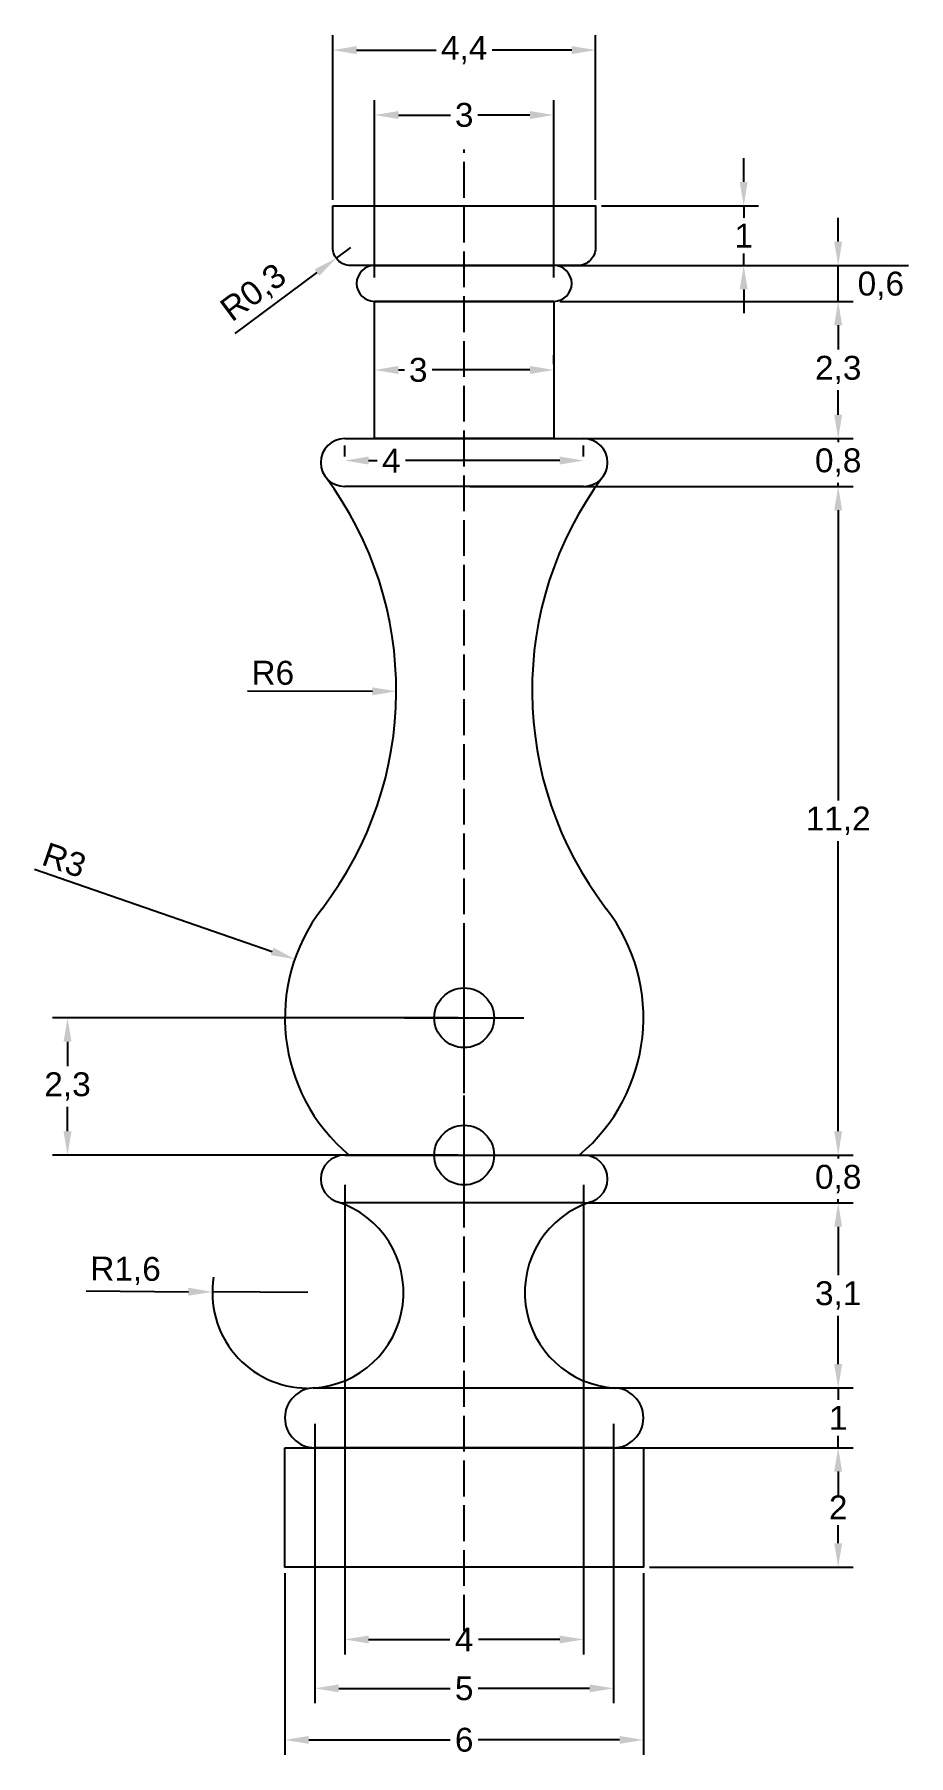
# Model space of a CAD drawing. Header units: millimetres. Extents: x 3000.4 to 3015, y 1815.2 to 1844.
import ezdxf

# ---------------------------------------------------------------- set-up
doc = ezdxf.new("R2010")
doc.units = ezdxf.units.MM
doc.header["$LTSCALE"] = 0.05
doc.header["$PDMODE"] = 34
doc.linetypes.add('ACAD_ISO02W100', pattern=[15, 12, -3])
doc.styles.get("Standard").update_dxf_attribs({"font": 'arial.ttf'})
doc.dimstyles.new('ISO-25', dxfattribs={"dimtxt": 0.4, "dimasz": 0.4, "dimexe": 0.25, "dimexo": 0.1, "dimgap": 0.1, "dimtad": 1, "dimtxsty": 'Standard', "dimcen": 2.5, "dimadec": 0, "dimazin": 0, "dimtfac": 1, "dimtmove": 0, "dimatfit": 3, "dimfxl": 1, "dimarcsym": 0})

# ---------------------------------------------------------------- blocks, each defined once
blk = doc.blocks.new('*D2')
at = {"color": 0, "lineweight": -2, "transparency": 16777216}
for p, q in [((3005.395, 1841.276), (3005.395, 1844.034)), ((3009.795, 1841.276), (3009.795, 1844.034)), ((3005.795, 1843.784), (3007.124, 1843.784)), ((3009.395, 1843.784), (3008.066, 1843.784))]:
    blk.add_line(p, q, dxfattribs=at)
at = {"color": 0, "transparency": 16777216}
for points in [[(3005.795, 1843.851), (3005.795, 1843.717), (3005.395, 1843.784)], [(3009.395, 1843.851), (3009.395, 1843.717), (3009.795, 1843.784)]]:
    blk.add_solid(points, dxfattribs=at)
at = {"layer": 'Defpoints', "color": 0, "transparency": 16777216}
for p in [(3009.795, 1843.784), (3005.395, 1841.176), (3009.795, 1841.176)]:
    blk.add_point(p, dxfattribs=at)
at = {"color": 0, "transparency": 16777216, "insert": (3007.595, 1843.784), "char_height": 0.4, "attachment_point": 5}
blk.add_mtext('4,4', dxfattribs=at)
blk = doc.blocks.new('*D3')
at = {"color": 0, "lineweight": -2, "transparency": 16777216}
for p, q in [((3006.095, 1839.976), (3006.095, 1842.946)), ((3009.095, 1839.976), (3009.095, 1842.946)), ((3006.495, 1842.696), (3007.364, 1842.696)), ((3008.695, 1842.696), (3007.826, 1842.696))]:
    blk.add_line(p, q, dxfattribs=at)
at = {"color": 0, "transparency": 16777216}
for points in [[(3006.495, 1842.763), (3006.495, 1842.63), (3006.095, 1842.696)], [(3008.695, 1842.763), (3008.695, 1842.63), (3009.095, 1842.696)]]:
    blk.add_solid(points, dxfattribs=at)
at = {"layer": 'Defpoints', "color": 0, "transparency": 16777216}
for p in [(3009.095, 1842.696), (3006.095, 1839.876), (3009.095, 1839.876)]:
    blk.add_point(p, dxfattribs=at)
at = {"color": 0, "transparency": 16777216, "insert": (3007.595, 1842.696), "char_height": 0.4, "attachment_point": 5}
blk.add_mtext('3', dxfattribs=at)
blk = doc.blocks.new('*D4')
at = {"color": 0, "lineweight": -2, "transparency": 16777216}
for p, q in [((3012.274, 1841.576), (3012.274, 1841.976)), ((3009.895, 1841.176), (3012.524, 1841.176)), ((3012.274, 1841.176), (3012.274, 1840.977)), ((3012.274, 1840.176), (3012.274, 1840.376)), ((3009.595, 1840.176), (3012.524, 1840.176)), ((3012.274, 1839.776), (3012.274, 1839.376))]:
    blk.add_line(p, q, dxfattribs=at)
at = {"color": 0, "transparency": 16777216}
for points in [[(3012.207, 1841.576), (3012.34, 1841.576), (3012.274, 1841.176)], [(3012.207, 1839.776), (3012.34, 1839.776), (3012.274, 1840.176)]]:
    blk.add_solid(points, dxfattribs=at)
at = {"layer": 'Defpoints', "color": 0, "transparency": 16777216}
for p in [(3009.795, 1841.176), (3012.274, 1841.176), (3009.495, 1840.176)]:
    blk.add_point(p, dxfattribs=at)
at = {"color": 0, "transparency": 16777216, "insert": (3012.274, 1840.676), "char_height": 0.4, "attachment_point": 5}
blk.add_mtext('1', dxfattribs=at)
blk = doc.blocks.new('*D5')
at = {"color": 0, "lineweight": -2, "transparency": 16777216}
for p, q in [((3013.855, 1840.576), (3013.855, 1840.976)), ((3009.195, 1840.176), (3015.033, 1840.176)), ((3013.855, 1839.576), (3013.855, 1840.176)), ((3009.195, 1839.576), (3014.105, 1839.576)), ((3013.855, 1839.176), (3013.855, 1838.776))]:
    blk.add_line(p, q, dxfattribs=at)
at = {"color": 0, "transparency": 16777216}
for points in [[(3013.788, 1840.576), (3013.921, 1840.576), (3013.855, 1840.176)], [(3013.788, 1839.176), (3013.921, 1839.176), (3013.855, 1839.576)]]:
    blk.add_solid(points, dxfattribs=at)
at = {"layer": 'Defpoints', "color": 0, "transparency": 16777216}
for p in [(3009.095, 1840.176), (3013.855, 1840.176), (3009.095, 1839.576)]:
    blk.add_point(p, dxfattribs=at)
at = {"color": 0, "transparency": 16777216, "insert": (3014.569, 1839.836), "char_height": 0.4, "attachment_point": 5}
blk.add_mtext('0,6', dxfattribs=at)
blk = doc.blocks.new('*D6')
at = {"color": 0, "lineweight": -2, "transparency": 16777216}
for p, q in [((3005.695, 1840.476), (3005.454, 1840.298)), ((3003.76, 1839.039), (3005.133, 1840.059))]:
    blk.add_line(p, q, dxfattribs=at)
at = {"color": 0, "transparency": 16777216}
blk.add_solid([(3005.093, 1840.113), (3005.173, 1840.005), (3005.454, 1840.298)], dxfattribs=at)
at = {"layer": 'Defpoints', "color": 0, "transparency": 16777216}
for p in [(3005.695, 1840.476), (3005.454, 1840.298)]:
    blk.add_point(p, dxfattribs=at)
at = {"color": 0, "transparency": 16777216, "insert": (3004.083, 1839.703), "char_height": 0.4, "attachment_point": 5, "rotation": 36.6127}
blk.add_mtext('R0,3', dxfattribs=at)
blk = doc.blocks.new('*D7')
at = {"color": 0, "lineweight": -2, "transparency": 16777216}
for p, q in [((3006.095, 1838.526), (3006.095, 1838.676)), ((3009.095, 1838.526), (3009.095, 1838.676)), ((3006.495, 1838.426), (3006.595, 1838.426)), ((3008.695, 1838.426), (3007.057, 1838.426))]:
    blk.add_line(p, q, dxfattribs=at)
at = {"color": 0, "transparency": 16777216}
for points in [[(3006.495, 1838.493), (3006.495, 1838.36), (3006.095, 1838.426)], [(3008.695, 1838.493), (3008.695, 1838.36), (3009.095, 1838.426)]]:
    blk.add_solid(points, dxfattribs=at)
at = {"layer": 'Defpoints', "color": 0, "transparency": 16777216}
for p in [(3006.095, 1838.426), (3009.095, 1838.426), (3009.095, 1838.426)]:
    blk.add_point(p, dxfattribs=at)
at = {"color": 0, "transparency": 16777216, "insert": (3006.826, 1838.426), "char_height": 0.4, "attachment_point": 5}
blk.add_mtext('3', dxfattribs=at)
blk = doc.blocks.new('*D8')
at = {"color": 0, "lineweight": -2, "transparency": 16777216}
for p, q in [((3009.195, 1839.576), (3014.105, 1839.576)), ((3013.855, 1839.176), (3013.855, 1838.767)), ((3013.855, 1837.676), (3013.855, 1838.086)), ((3009.195, 1837.276), (3014.105, 1837.276))]:
    blk.add_line(p, q, dxfattribs=at)
at = {"color": 0, "transparency": 16777216}
for points in [[(3013.788, 1839.176), (3013.921, 1839.176), (3013.855, 1839.576)], [(3013.788, 1837.676), (3013.921, 1837.676), (3013.855, 1837.276)]]:
    blk.add_solid(points, dxfattribs=at)
at = {"layer": 'Defpoints', "color": 0, "transparency": 16777216}
for p in [(3009.095, 1839.576), (3009.095, 1837.276), (3013.855, 1837.276)]:
    blk.add_point(p, dxfattribs=at)
at = {"color": 0, "transparency": 16777216, "insert": (3013.855, 1838.426), "char_height": 0.4, "attachment_point": 5}
blk.add_mtext('2,3', dxfattribs=at)
blk = doc.blocks.new('*D9')
at = {"color": 0, "lineweight": -2, "transparency": 16777216}
for p, q in [((3013.855, 1837.676), (3013.855, 1838.076)), ((3009.719, 1837.276), (3014.105, 1837.276)), ((3013.855, 1837.276), (3013.855, 1837.217)), ((3009.719, 1836.476), (3014.105, 1836.476)), ((3013.855, 1836.476), (3013.855, 1836.536)), ((3013.855, 1836.076), (3013.855, 1835.676))]:
    blk.add_line(p, q, dxfattribs=at)
at = {"color": 0, "transparency": 16777216}
for points in [[(3013.788, 1837.676), (3013.921, 1837.676), (3013.855, 1837.276)], [(3013.788, 1836.076), (3013.921, 1836.076), (3013.855, 1836.476)]]:
    blk.add_solid(points, dxfattribs=at)
at = {"layer": 'Defpoints', "color": 0, "transparency": 16777216}
for p in [(3009.619, 1837.276), (3009.619, 1836.476), (3013.855, 1836.476)]:
    blk.add_point(p, dxfattribs=at)
at = {"color": 0, "transparency": 16777216, "insert": (3013.855, 1836.876), "char_height": 0.4, "attachment_point": 5}
blk.add_mtext('0,8', dxfattribs=at)
blk = doc.blocks.new('*D12')
at = {"color": 0, "lineweight": -2, "transparency": 16777216}
for p, q in [((3007.695, 1836.476), (3014.105, 1836.476)), ((3013.855, 1836.076), (3013.855, 1831.217)), ((3013.855, 1825.676), (3013.855, 1830.536)), ((3007.695, 1825.276), (3014.105, 1825.276))]:
    blk.add_line(p, q, dxfattribs=at)
at = {"color": 0, "transparency": 16777216}
for points in [[(3013.788, 1836.076), (3013.921, 1836.076), (3013.855, 1836.476)], [(3013.788, 1825.676), (3013.921, 1825.676), (3013.855, 1825.276)]]:
    blk.add_solid(points, dxfattribs=at)
at = {"layer": 'Defpoints', "color": 0, "transparency": 16777216}
for p in [(3007.595, 1836.476), (3013.855, 1836.476), (3007.595, 1825.276)]:
    blk.add_point(p, dxfattribs=at)
at = {"color": 0, "transparency": 16777216, "insert": (3013.855, 1830.876), "char_height": 0.4, "attachment_point": 5}
blk.add_mtext('11,2', dxfattribs=at)
blk = doc.blocks.new('*D13')
at = {"color": 0, "lineweight": -2, "transparency": 16777216}
for p, q in [((3013.855, 1825.676), (3013.855, 1826.076)), ((3009.621, 1825.276), (3014.105, 1825.276)), ((3013.855, 1825.276), (3013.855, 1825.217)), ((3013.855, 1824.476), (3013.855, 1824.536)), ((3009.621, 1824.476), (3014.105, 1824.476)), ((3013.855, 1824.076), (3013.855, 1823.676))]:
    blk.add_line(p, q, dxfattribs=at)
at = {"color": 0, "transparency": 16777216}
for points in [[(3013.788, 1825.676), (3013.921, 1825.676), (3013.855, 1825.276)], [(3013.788, 1824.076), (3013.921, 1824.076), (3013.855, 1824.476)]]:
    blk.add_solid(points, dxfattribs=at)
at = {"layer": 'Defpoints', "color": 0, "transparency": 16777216}
for p in [(3009.521, 1825.276), (3009.521, 1824.476), (3013.855, 1824.476)]:
    blk.add_point(p, dxfattribs=at)
at = {"color": 0, "transparency": 16777216, "insert": (3013.855, 1824.876), "char_height": 0.4, "attachment_point": 5}
blk.add_mtext('0,8', dxfattribs=at)
blk = doc.blocks.new('*D14')
at = {"color": 0, "lineweight": -2, "transparency": 16777216}
for p, q in [((3009.621, 1824.476), (3014.105, 1824.476)), ((3013.855, 1824.076), (3013.855, 1823.267)), ((3013.855, 1821.776), (3013.855, 1822.586)), ((3009.621, 1821.376), (3014.105, 1821.376))]:
    blk.add_line(p, q, dxfattribs=at)
at = {"color": 0, "transparency": 16777216}
for points in [[(3013.788, 1824.076), (3013.921, 1824.076), (3013.855, 1824.476)], [(3013.788, 1821.776), (3013.921, 1821.776), (3013.855, 1821.376)]]:
    blk.add_solid(points, dxfattribs=at)
at = {"layer": 'Defpoints', "color": 0, "transparency": 16777216}
for p in [(3009.521, 1824.476), (3009.521, 1821.376), (3013.855, 1821.376)]:
    blk.add_point(p, dxfattribs=at)
at = {"color": 0, "transparency": 16777216, "insert": (3013.855, 1822.926), "char_height": 0.4, "attachment_point": 5}
blk.add_mtext('3,1', dxfattribs=at)
blk = doc.blocks.new('*D15')
at = {"color": 0, "lineweight": -2, "transparency": 16777216}
for p, q in [((3013.855, 1821.776), (3013.855, 1822.176)), ((3010.195, 1821.376), (3014.105, 1821.376)), ((3013.855, 1821.376), (3013.855, 1821.177)), ((3013.855, 1820.376), (3013.855, 1820.576)), ((3010.195, 1820.376), (3014.105, 1820.376)), ((3013.855, 1819.976), (3013.855, 1819.576))]:
    blk.add_line(p, q, dxfattribs=at)
at = {"color": 0, "transparency": 16777216}
for points in [[(3013.788, 1821.776), (3013.921, 1821.776), (3013.855, 1821.376)], [(3013.788, 1819.976), (3013.921, 1819.976), (3013.855, 1820.376)]]:
    blk.add_solid(points, dxfattribs=at)
at = {"layer": 'Defpoints', "color": 0, "transparency": 16777216}
for p in [(3010.095, 1821.376), (3010.095, 1820.376), (3013.855, 1820.376)]:
    blk.add_point(p, dxfattribs=at)
at = {"color": 0, "transparency": 16777216, "insert": (3013.855, 1820.876), "char_height": 0.4, "attachment_point": 5}
blk.add_mtext('1', dxfattribs=at)
blk = doc.blocks.new('*D16')
at = {"color": 0, "lineweight": -2, "transparency": 16777216}
for p, q in [((3010.695, 1820.376), (3014.105, 1820.376)), ((3013.855, 1819.976), (3013.855, 1819.677)), ((3013.855, 1818.776), (3013.855, 1819.076)), ((3010.695, 1818.376), (3014.105, 1818.376))]:
    blk.add_line(p, q, dxfattribs=at)
at = {"color": 0, "transparency": 16777216}
for points in [[(3013.788, 1819.976), (3013.921, 1819.976), (3013.855, 1820.376)], [(3013.788, 1818.776), (3013.921, 1818.776), (3013.855, 1818.376)]]:
    blk.add_solid(points, dxfattribs=at)
at = {"layer": 'Defpoints', "color": 0, "transparency": 16777216}
for p in [(3010.595, 1820.376), (3010.595, 1818.376), (3013.855, 1818.376)]:
    blk.add_point(p, dxfattribs=at)
at = {"color": 0, "transparency": 16777216, "insert": (3013.855, 1819.376), "char_height": 0.4, "attachment_point": 5}
blk.add_mtext('2', dxfattribs=at)
blk = doc.blocks.new('*D17')
at = {"color": 0, "lineweight": -2, "transparency": 16777216}
for p, q in [((3005.595, 1824.776), (3005.595, 1816.914)), ((3009.595, 1824.776), (3009.595, 1816.914)), ((3005.995, 1817.164), (3007.357, 1817.164)), ((3009.195, 1817.164), (3007.833, 1817.164))]:
    blk.add_line(p, q, dxfattribs=at)
at = {"color": 0, "transparency": 16777216}
for points in [[(3005.995, 1817.23), (3005.995, 1817.097), (3005.595, 1817.164)], [(3009.195, 1817.23), (3009.195, 1817.097), (3009.595, 1817.164)]]:
    blk.add_solid(points, dxfattribs=at)
at = {"layer": 'Defpoints', "color": 0, "transparency": 16777216}
for p in [(3005.595, 1824.876), (3009.595, 1824.876), (3009.595, 1817.164)]:
    blk.add_point(p, dxfattribs=at)
at = {"color": 0, "transparency": 16777216, "insert": (3007.595, 1817.164), "char_height": 0.4, "attachment_point": 5}
blk.add_mtext('4', dxfattribs=at)
blk = doc.blocks.new('*D18')
at = {"color": 0, "lineweight": -2, "transparency": 16777216}
for p, q in [((3005.095, 1820.776), (3005.095, 1816.095)), ((3010.095, 1820.776), (3010.095, 1816.095)), ((3005.495, 1816.345), (3007.362, 1816.345)), ((3009.695, 1816.345), (3007.828, 1816.345))]:
    blk.add_line(p, q, dxfattribs=at)
at = {"color": 0, "transparency": 16777216}
for points in [[(3005.495, 1816.411), (3005.495, 1816.278), (3005.095, 1816.345)], [(3009.695, 1816.411), (3009.695, 1816.278), (3010.095, 1816.345)]]:
    blk.add_solid(points, dxfattribs=at)
at = {"layer": 'Defpoints', "color": 0, "transparency": 16777216}
for p in [(3005.095, 1820.876), (3010.095, 1820.876), (3010.095, 1816.345)]:
    blk.add_point(p, dxfattribs=at)
at = {"color": 0, "transparency": 16777216, "insert": (3007.595, 1816.345), "char_height": 0.4, "attachment_point": 5}
blk.add_mtext('5', dxfattribs=at)
blk = doc.blocks.new('*D19')
at = {"color": 0, "lineweight": -2, "transparency": 16777216}
for p, q in [((3004.595, 1818.276), (3004.595, 1815.232)), ((3010.595, 1818.276), (3010.595, 1815.232)), ((3004.995, 1815.482), (3007.363, 1815.482)), ((3010.195, 1815.482), (3007.827, 1815.482))]:
    blk.add_line(p, q, dxfattribs=at)
at = {"color": 0, "transparency": 16777216}
for points in [[(3004.995, 1815.548), (3004.995, 1815.415), (3004.595, 1815.482)], [(3010.195, 1815.548), (3010.195, 1815.415), (3010.595, 1815.482)]]:
    blk.add_solid(points, dxfattribs=at)
at = {"layer": 'Defpoints', "color": 0, "transparency": 16777216}
for p in [(3004.595, 1818.376), (3010.595, 1818.376), (3010.595, 1815.482)]:
    blk.add_point(p, dxfattribs=at)
at = {"color": 0, "transparency": 16777216, "insert": (3007.595, 1815.482), "char_height": 0.4, "attachment_point": 5}
blk.add_mtext('6', dxfattribs=at)
blk = doc.blocks.new('*D20')
at = {"color": 0, "lineweight": -2, "transparency": 16777216}
for p, q in [((3001.269, 1823.001), (3002.98, 1822.988)), ((3004.98, 1822.973), (3003.38, 1822.985))]:
    blk.add_line(p, q, dxfattribs=at)
blk.add_arc((3004.98, 1822.973), 1.6, 170.6137, 269.5542, dxfattribs=at)
at = {"color": 0, "transparency": 16777216}
blk.add_solid([(3002.981, 1823.055), (3002.98, 1822.922), (3003.38, 1822.985)], dxfattribs=at)
at = {"layer": 'Defpoints', "color": 0, "transparency": 16777216}
for p in [(3003.38, 1822.985), (3004.98, 1822.973)]:
    blk.add_point(p, dxfattribs=at)
at = {"color": 0, "transparency": 16777216, "insert": (3001.927, 1823.337), "char_height": 0.4, "attachment_point": 5, "rotation": 359.5662}
blk.add_mtext('R1,6', dxfattribs=at)
blk = doc.blocks.new('*D21')
at = {"color": 0, "lineweight": -2, "transparency": 16777216}
for p, q in [((3007.495, 1827.576), (3000.706, 1827.576)), ((3000.956, 1827.176), (3000.956, 1826.767)), ((3000.956, 1825.676), (3000.956, 1826.086)), ((3007.495, 1825.276), (3000.706, 1825.276))]:
    blk.add_line(p, q, dxfattribs=at)
at = {"color": 0, "transparency": 16777216}
for points in [[(3000.89, 1827.176), (3001.023, 1827.176), (3000.956, 1827.576)], [(3000.89, 1825.676), (3001.023, 1825.676), (3000.956, 1825.276)]]:
    blk.add_solid(points, dxfattribs=at)
at = {"layer": 'Defpoints', "color": 0, "transparency": 16777216}
for p in [(3007.595, 1827.576), (3000.956, 1825.276), (3007.595, 1825.276)]:
    blk.add_point(p, dxfattribs=at)
at = {"color": 0, "transparency": 16777216, "insert": (3000.956, 1826.426), "char_height": 0.4, "attachment_point": 5}
blk.add_mtext('2,3', dxfattribs=at)
blk = doc.blocks.new('*D22')
at = {"color": 0, "lineweight": -2, "transparency": 16777216}
blk.add_line((3000.403, 1830.066), (3004.382, 1828.689), dxfattribs=at)
at = {"color": 0, "transparency": 16777216}
blk.add_solid([(3004.404, 1828.752), (3004.36, 1828.626), (3004.76, 1828.558)], dxfattribs=at)
at = {"layer": 'Defpoints', "color": 0, "transparency": 16777216}
for p in [(3004.76, 1828.558), (3007.595, 1827.576)]:
    blk.add_point(p, dxfattribs=at)
at = {"color": 0, "transparency": 16777216, "insert": (3000.902, 1830.216), "char_height": 0.4, "attachment_point": 5, "rotation": 340.9038}
blk.add_mtext('R3', dxfattribs=at)
blk = doc.blocks.new('*D23')
at = {"color": 0, "lineweight": -2, "transparency": 16777216}
blk.add_line((3003.968, 1833.05), (3006.058, 1833.045), dxfattribs=at)
at = {"color": 0, "transparency": 16777216}
blk.add_solid([(3006.058, 1833.111), (3006.058, 1832.978), (3006.458, 1833.044)], dxfattribs=at)
at = {"layer": 'Defpoints', "color": 0, "transparency": 16777216}
for p in [(3000.458, 1833.059), (3006.458, 1833.044)]:
    blk.add_point(p, dxfattribs=at)
at = {"color": 0, "transparency": 16777216, "insert": (3004.392, 1833.353), "char_height": 0.4, "attachment_point": 5, "rotation": 359.8505}
blk.add_mtext('R6', dxfattribs=at)
blk = doc.blocks.new('*D24')
at = {"color": 0, "lineweight": -2, "transparency": 16777216}
for p, q in [((3005.595, 1836.976), (3005.595, 1837.159)), ((3005.995, 1836.909), (3006.137, 1836.909)), ((3009.195, 1836.909), (3006.613, 1836.909)), ((3009.595, 1836.976), (3009.595, 1837.159))]:
    blk.add_line(p, q, dxfattribs=at)
at = {"color": 0, "transparency": 16777216}
for points in [[(3005.995, 1836.976), (3005.995, 1836.843), (3005.595, 1836.909)], [(3009.195, 1836.976), (3009.195, 1836.843), (3009.595, 1836.909)]]:
    blk.add_solid(points, dxfattribs=at)
at = {"layer": 'Defpoints', "color": 0, "transparency": 16777216}
for p in [(3009.595, 1836.909), (3005.595, 1836.876), (3009.595, 1836.876)]:
    blk.add_point(p, dxfattribs=at)
at = {"color": 0, "transparency": 16777216, "insert": (3006.375, 1836.909), "char_height": 0.4, "attachment_point": 5}
blk.add_mtext('4', dxfattribs=at)

msp = doc.modelspace()

# ---------------------------------------------------------------- linework, layer by layer
at = {"linetype": 'ACAD_ISO02W100'}
msp.add_line((3007.595, 1817.311), (3007.595, 1842.118), dxfattribs=at)
msp.add_lwpolyline([(3005.395, 1841.176), (3009.795, 1841.176), (3009.795, 1840.476, -0.414214), (3009.495, 1840.176), (3005.695, 1840.176, -0.414214), (3005.395, 1840.476)], format="xyb", close=True)
for points in [[(3006.095, 1840.176), (3009.095, 1840.176)], [(3009.095, 1839.576), (3006.095, 1839.576)], [(3005.595, 1837.276), (3009.595, 1837.276)], [(3009.595, 1836.476), (3005.595, 1836.476)], [(3005.595, 1825.276), (3009.595, 1825.276)], [(3009.595, 1824.476), (3005.595, 1824.476)], [(3005.095, 1821.376), (3010.095, 1821.376)], [(3010.095, 1820.376), (3005.095, 1820.376)]]:
    msp.add_lwpolyline(points)
for points in [[(3006.095, 1839.576), (3009.095, 1839.576), (3009.095, 1837.276), (3006.095, 1837.276)], [(3004.595, 1820.376), (3010.595, 1820.376), (3010.595, 1818.376), (3004.595, 1818.376)]]:
    msp.add_lwpolyline(points, close=True)
for centre, radius, start, end in [((3006.095, 1839.876), 0.3, 90, 270), ((3009.095, 1839.876), 0.3, 270, 90), ((3005.595, 1836.876), 0.4, 90, 270), ((3009.595, 1836.876), 0.4, 270, 90), ((3000.458, 1833.059), 6, 322.4676, 36.6142), ((3014.732, 1833.059), 6, 143.3858, 217.5324), ((3007.595, 1827.576), 3, 142.4676, 230.0555), ((3007.595, 1827.576), 3, 309.9445, 37.5324), ((3005.595, 1824.876), 0.4, 90, 270), ((3009.595, 1824.876), 0.4, 270, 90), ((3004.98, 1822.973), 1.6, 273.1352, 72.0957), ((3010.21, 1822.973), 1.6, 107.9043, 266.8648), ((3005.095, 1820.876), 0.5, 90, 270), ((3010.095, 1820.876), 0.5, 270, 90)]:
    msp.add_arc(centre, radius, start, end)
for p in [(3007.595, 1827.576), (3007.595, 1825.276)]:
    msp.add_point(p)

# ---------------------------------------------------------------- dimensions: what is measured, and where the dimension line sits
at = {"color": 3}
for base, p1, p2, override, picture, middle in [((3009.795, 1843.784), (3005.395, 1841.176), (3009.795, 1841.176), {"dimtad": 0, "dimtih": 1}, '*D2', (3007.595, 1843.784)), ((3009.095, 1842.696), (3006.095, 1839.876), (3009.095, 1839.876), {"dimtad": 0, "dimtih": 1}, '*D3', (3007.595, 1842.696)), ((3009.595, 1836.909), (3005.595, 1836.876), (3009.595, 1836.876), {"dimtad": 0, "dimjust": 1, "dimtih": 1}, '*D24', (3006.375, 1836.909))]:
    dim = msp.add_linear_dim(base=base, p1=p1, p2=p2, dimstyle='ISO-25', override=override, dxfattribs=at)
    dim.commit()
    dim.dimension.update_dxf_attribs({"geometry": picture, "text_midpoint": middle, "dimtype": 160})
for base, p1, p2, override, picture, middle in [((3012.274, 1841.176), (3009.495, 1840.176), (3009.795, 1841.176), {"dimtad": 0, "dimtih": 1}, '*D4', (3012.274, 1840.676)), ((3013.855, 1840.176), (3009.095, 1839.576), (3009.095, 1840.176), {"dimjust": 4}, '*D5', (3014.569, 1839.836)), ((3013.855, 1837.276), (3009.095, 1839.576), (3009.095, 1837.276), {"dimtad": 0, "dimtih": 1}, '*D8', (3013.855, 1838.426)), ((3013.855, 1836.476), (3007.595, 1825.276), (3007.595, 1836.476), {"dimtad": 0, "dimtih": 1}, '*D12', (3013.855, 1830.876)), ((3000.956, 1825.276), (3007.595, 1827.576), (3007.595, 1825.276), {"dimtad": 0, "dimtih": 1}, '*D21', (3000.956, 1826.426)), ((3013.855, 1824.476), (3009.521, 1825.276), (3009.521, 1824.476), {"dimtad": 0, "dimtih": 1}, '*D13', (3013.855, 1824.876)), ((3013.855, 1821.376), (3009.521, 1824.476), (3009.521, 1821.376), {"dimtad": 0, "dimtih": 1}, '*D14', (3013.855, 1822.926)), ((3013.855, 1820.376), (3010.095, 1821.376), (3010.095, 1820.376), {"dimtad": 0, "dimtih": 1}, '*D15', (3013.855, 1820.876)), ((3013.855, 1818.376), (3010.595, 1820.376), (3010.595, 1818.376), {"dimtad": 0, "dimtih": 1}, '*D16', (3013.855, 1819.376))]:
    dim = msp.add_linear_dim(base=base, p1=p1, p2=p2, angle=90, dimstyle='ISO-25', override=override, dxfattribs=at)
    dim.commit()
    dim.dimension.update_dxf_attribs({"geometry": picture, "text_midpoint": middle})
for center, mpoint, picture, middle in [((3005.695, 1840.476), (3005.454, 1840.298), '*D6', (3004.083, 1839.703)), ((3004.98, 1822.973), (3003.38, 1822.985), '*D20', (3001.927, 1823.337))]:
    dim = msp.add_radius_dim(center=center, mpoint=mpoint, dimstyle='ISO-25', dxfattribs=at)
    dim.commit()
    dim.dimension.update_dxf_attribs({"geometry": picture, "text_midpoint": middle})
for base, p1, p2, override, picture, middle in [((3009.095, 1838.426), (3006.095, 1838.426), (3009.095, 1838.426), {"dimtad": 0, "dimjust": 1, "dimtih": 1}, '*D7', (3006.826, 1838.426)), ((3009.595, 1817.164), (3005.595, 1824.876), (3009.595, 1824.876), {"dimtad": 0, "dimtih": 1}, '*D17', (3007.595, 1817.164)), ((3010.095, 1816.345), (3005.095, 1820.876), (3010.095, 1820.876), {"dimtad": 0, "dimtih": 1}, '*D18', (3007.595, 1816.345)), ((3010.595, 1815.482), (3004.595, 1818.376), (3010.595, 1818.376), {"dimtad": 0, "dimtih": 1}, '*D19', (3007.595, 1815.482))]:
    dim = msp.add_linear_dim(base=base, p1=p1, p2=p2, dimstyle='ISO-25', override=override, dxfattribs=at)
    dim.commit()
    dim.dimension.update_dxf_attribs({"geometry": picture, "text_midpoint": middle})
dim = msp.add_linear_dim(base=(3013.855, 1836.476), p1=(3009.619, 1837.276), p2=(3009.619, 1836.476), angle=90, dimstyle='ISO-25', override={"dimtad": 0, "dimtih": 1}, dxfattribs=at)
dim.commit()
dim.dimension.update_dxf_attribs({"geometry": '*D9', "text_midpoint": (3013.855, 1836.876), "dimtype": 160})
dim = msp.add_radius_dim(center=(3000.458, 1833.059), mpoint=(3006.458, 1833.044), dimstyle='ISO-25', dxfattribs=at)
dim.commit()
dim.dimension.update_dxf_attribs({"geometry": '*D23', "text_midpoint": (3004.391, 1833.049), "dimtype": 164})
dim = msp.add_radius_dim(center=(3007.595, 1827.576), mpoint=(3004.76, 1828.558), dimstyle='ISO-25', override={"dimcen": 0, "dimtofl": 0}, dxfattribs=at)
dim.commit()
dim.dimension.update_dxf_attribs({"geometry": '*D22', "text_midpoint": (3000.802, 1829.928), "dimtype": 164})

doc.saveas('drawing.dxf')
